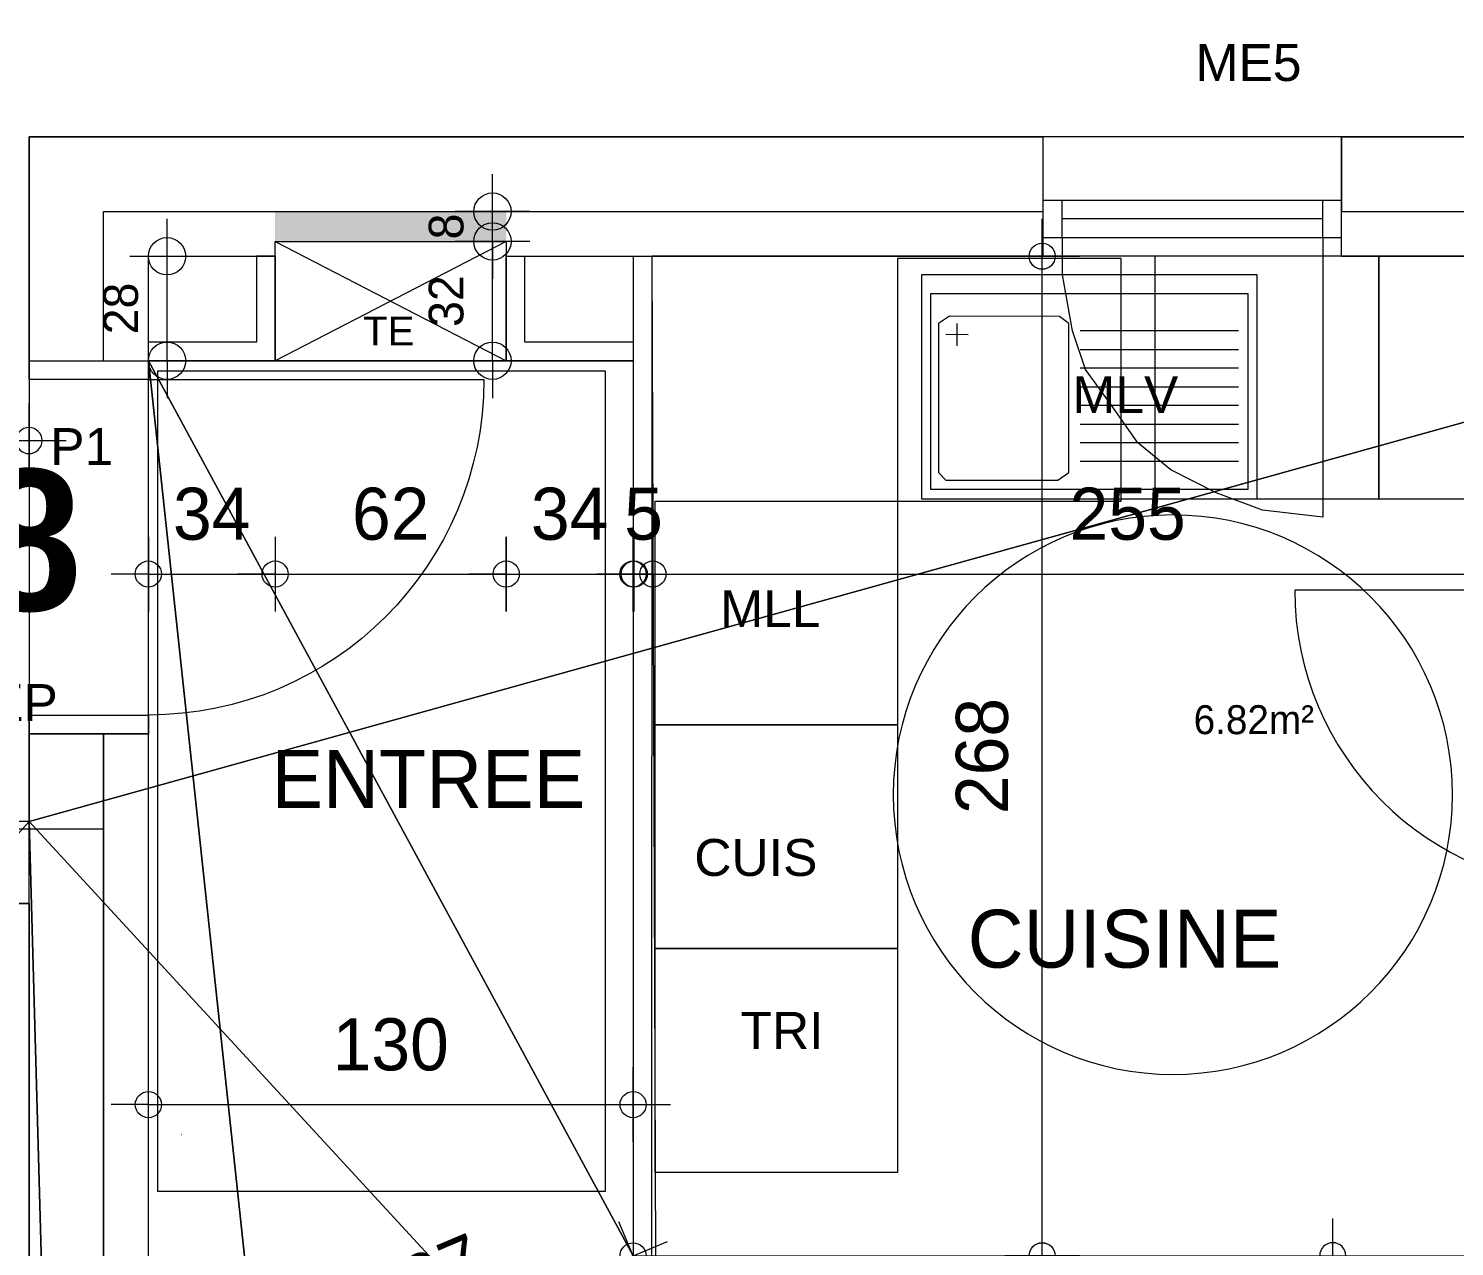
# Model space of a CAD drawing. Header units: metres. Extents: x 1.8 to 61.8, y -53.3 to -11.3.
# Drawn here: x 19.4 to 23.225, y -17.775 to -14.509 of the extents above; entities that cross this region are included whole.
import ezdxf
from ezdxf.enums import TextEntityAlignment as Align
from ezdxf.lldxf.tags import DXFTag

# ---------------------------------------------------------------- set-up
doc = ezdxf.new("R2010")
doc.units = ezdxf.units.M
doc.header["$MEASUREMENT"] = 0
for name, color, linetype in [('Calque commun', 7, 'Continuous'), ('Calque7', 7, 'Continuous'), ('Calque90', 7, 'Continuous'), ('Textes', 7, 'Continuous')]:
    doc.layers.add(name, color=color, linetype=linetype)
doc.styles.add('Arial14', font='arial.ttf', dxfattribs={"height": 0.098961})
doc.styles.add('Arial15', font='arial.ttf', dxfattribs={"height": 0.077313})
doc.styles.add('Century Gothic12', font='GOTHIC.TTF', dxfattribs={"height": 0.077575})
doc.styles.add('Century Gothic18', font='GOTHIC.TTF', dxfattribs={"height": 0.139636})
doc.styles.add('Century Gothic19', font='GOTHICB.TTF', dxfattribs={"height": 0.378481})
doc.styles.add('Century Gothic21', font='GOTHIC.TTF', dxfattribs={"height": 0.155151})
doc.styles.add('Century Gothic23', font='GOTHIC.TTF', dxfattribs={"height": 0.09309})
tags = doc.linetypes.add('DOT2', pattern=[0.125, 0, -0.125]).pattern_tags.tags
tags[6:7] = [DXFTag(74, 4), DXFTag(75, 0), DXFTag(340, '0'), DXFTag(46, 1.0), DXFTag(50, 0.0), DXFTag(44, 0.0), DXFTag(45, 0.0)]
tags[4:5] = [DXFTag(74, 4), DXFTag(75, 0), DXFTag(340, '0'), DXFTag(46, 1.0), DXFTag(50, 0.0), DXFTag(44, 0.0), DXFTag(45, 0.0)]
tags = doc.linetypes.add('HIDDEN', pattern=[0.375, 0.25, -0.125]).pattern_tags.tags
tags[6:7] = [DXFTag(74, 4), DXFTag(75, 0), DXFTag(340, '0'), DXFTag(46, 1.0), DXFTag(50, 0.0), DXFTag(44, 0.0), DXFTag(45, 0.0)]
tags[4:5] = [DXFTag(74, 4), DXFTag(75, 0), DXFTag(340, '0'), DXFTag(46, 1.0), DXFTag(50, 0.0), DXFTag(44, 0.0), DXFTag(45, 0.0)]
tags = doc.linetypes.add('HIDDEN2', pattern=[0.1875, 0.125, -0.0625]).pattern_tags.tags
tags[6:7] = [DXFTag(74, 4), DXFTag(75, 0), DXFTag(340, '0'), DXFTag(46, 1.0), DXFTag(50, 0.0), DXFTag(44, 0.0), DXFTag(45, 0.0)]
tags[4:5] = [DXFTag(74, 4), DXFTag(75, 0), DXFTag(340, '0'), DXFTag(46, 1.0), DXFTag(50, 0.0), DXFTag(44, 0.0), DXFTag(45, 0.0)]

# ---------------------------------------------------------------- blocks, each defined once
blk = doc.blocks.new('Block51922')
at = {"layer": 'Calque commun', "color": 7, "linetype": 'Continuous', "lineweight": 18}
blk.add_line((18.3815, -16.6552), (19.6015, -16.6552), dxfattribs=at)
at = {"layer": 'Calque commun', "color": 7, "linetype": 'Continuous', "lineweight": 9}
blk.add_line((18.3815, -16.8552), (19.4015, -16.8552), dxfattribs=at)
blk = doc.blocks.new('Block51940')
at = {"layer": 'Calque commun', "color": 7, "linetype": 'Continuous', "lineweight": 18}
blk.add_line((19.6015, -16.6552), (19.6015, -25.6552), dxfattribs=at)
at = {"layer": 'Calque commun', "color": 7, "linetype": 'Continuous', "lineweight": 9}
blk.add_line((19.4015, -16.8552), (19.4015, -25.4552), dxfattribs=at)
blk = doc.blocks.new('Block53197')
at = {"layer": 'Calque commun', "color": 7, "linetype": 'Continuous', "lineweight": 18}
for p, q in [((20.6815, -14.7998), (22.1215, -14.7998)), ((22.9215, -14.7998), (24.4815, -14.7998))]:
    blk.add_line(p, q, dxfattribs=at)
at = {"layer": 'Calque commun', "color": 7, "linetype": 'Continuous', "lineweight": 9}
for p, q in [((20.6815, -14.9998), (22.1215, -14.9998)), ((22.9215, -14.9998), (24.4815, -14.9998)), ((20.6815, -15.1198), (22.1215, -15.1198)), ((22.9215, -15.1198), (24.4815, -15.1198))]:
    blk.add_line(p, q, dxfattribs=at)
blk = doc.blocks.new('@PRES_1_$$_1-10')
at = {"layer": 'Calque commun', "color": 5, "linetype": 'Continuous', "lineweight": 9}
for p, q in [((0, 0.32), (0.8, 0.32)), ((0.8, 0.15), (0, 0.15)), ((0.05, 0.05), (0.05, 0.15)), ((0.75, 0.15), (0.75, 0.05)), ((0.05, 0.1), (0.75, 0.1)), ((0.8, 0.05), (0, 0.05)), ((0, 0), (0.8, 0))]:
    blk.add_line(p, q, dxfattribs=at)
blk = doc.blocks.new('@PRES_1_$$_1-11')
at = {"layer": 'Calque commun', "color": 7, "linetype": 'Continuous', "lineweight": 9}
blk.add_line((0, 0), (0, 0.32), dxfattribs=at)
blk = doc.blocks.new('@PRES_1_$$_1-12')
at = {"layer": 'Calque commun', "color": 7, "linetype": 'Continuous', "lineweight": 9}
blk.add_line((0, 0), (0, 0.32), dxfattribs=at)
blk = doc.blocks.new('INTER_2D_COMB4')
at = {"layer": 'Calque commun', "color": 0, "linetype": 'ByBlock', "lineweight": -2}
for name in ['@PRES_1_$$_1-10', '@PRES_1_$$_1-11']:
    blk.add_blockref(name, (0, 0), dxfattribs=at)
at = {"layer": 'Calque commun', "color": 0, "linetype": 'ByBlock', "lineweight": -2, "extrusion": (0, 0, -1), "xscale": -1, "yscale": -1, "zscale": -1, "rotation": -180}
blk.add_blockref('@PRES_1_$$_1-12', (-0.8, 0), dxfattribs=at)
blk = doc.blocks.new('PLACED_COMB4')
at = {"layer": 'Calque commun', "color": 0, "linetype": 'ByBlock', "lineweight": -2}
blk.add_blockref('INTER_2D_COMB4', (0, 0), dxfattribs=at)
blk = doc.blocks.new('new241')
at = {"layer": 'Calque commun', "color": 5, "linetype": 'Continuous', "lineweight": 9}
blk.add_arc((0, 0), 0.5, 0, 359.9994, dxfattribs=at)
blk = doc.blocks.new('new242')
at = {"layer": 'Calque commun', "color": 5, "linetype": 'Continuous', "lineweight": 9}
blk.add_arc((0, 0), 0.5, 0, 359.9994, dxfattribs=at)
blk = doc.blocks.new('DimLine54783')
at = {"layer": 'Calque commun', "color": 5, "linetype": 'Continuous', "lineweight": 9}
for p, q in [((18.3815, -15.7141), (18.3815, -15.5141)), ((19.4015, -15.7141), (19.4015, -15.5141)), ((18.3815, -15.6141), (18.2815, -15.6141)), ((18.3815, -15.6141), (19.4015, -15.6141)), ((19.4015, -15.6141), (19.5015, -15.6141))]:
    blk.add_line(p, q, dxfattribs=at)
at = {"layer": 'Calque commun', "color": 5, "linetype": 'Continuous', "lineweight": 9, "xscale": 0.07000000029802322, "yscale": 0.07000000029802322, "zscale": 0.07000000029802322}
for name, p in [('new241', (18.3815, -15.6141)), ('new242', (19.4015, -15.6141))]:
    blk.add_blockref(name, p, dxfattribs=at)
at = {"layer": 'Calque commun', "color": 5, "linetype": 'Continuous', "lineweight": 9, "style": 'Century Gothic18'}
blk.add_text('102', height=0.13964, dxfattribs=at).set_placement((18.8915, -15.5641), align=Align.BOTTOM_CENTER)
blk = doc.blocks.new('@PRES_1_$$_1-31')
at = {"layer": 'Calque commun', "color": 5, "linetype": 'Continuous', "lineweight": 9}
blk.add_line((0.05, 0.05), (0.05, 0.85), dxfattribs=at)
at = {"layer": 'Calque commun', "color": 5, "linetype": 'Continuous', "lineweight": 9, "extrusion": (0, 0, -1)}
blk.add_arc((-0.05, 0.05), 0.8, 90, 180, dxfattribs=at)
at = {"layer": 'Calque commun', "color": 5, "linetype": 'Continuous', "lineweight": 9}
mesh = blk.add_polyface(dxfattribs=at)
corners = [(0, 0), (0, 0.05), (0.05, 0.05), (0.05, 0)]
mesh.append_faces([[corners[k] for k in face] for face in [(0, 1, 2, 3)]], dxfattribs={"color": 5})
mesh = blk.add_polyface(dxfattribs=at)
corners = [(0.85, 0), (0.85, 0.05), (0.9, 0.05), (0.9, 0)]
mesh.append_faces([[corners[k] for k in face] for face in [(0, 1, 2, 3)]], dxfattribs={"color": 5})
blk = doc.blocks.new('@PRES_1_$$_1-32')
at = {"layer": 'Calque commun', "color": 0, "linetype": 'ByBlock', "lineweight": -2}
blk.add_line((0, 0), (0, 0.05), dxfattribs=at)
blk = doc.blocks.new('@PRES_1_$$_1-33')
at = {"layer": 'Calque commun', "color": 0, "linetype": 'ByBlock', "lineweight": -2}
blk.add_line((0, 0), (0, 0.05), dxfattribs=at)
blk = doc.blocks.new('INTER_2D_COMB11')
at = {"layer": 'Calque commun', "color": 0, "linetype": 'ByBlock', "lineweight": -2}
blk.add_blockref('@PRES_1_$$_1-31', (0, 0), dxfattribs=at)
at = {"layer": 'Calque commun', "color": 15, "linetype": 'Continuous', "lineweight": 18}
blk.add_blockref('@PRES_1_$$_1-32', (0, 0), dxfattribs=at)
at = {"layer": 'Calque commun', "color": 15, "linetype": 'Continuous', "lineweight": 18, "extrusion": (0, 0, -1), "xscale": -1, "yscale": -1, "zscale": -1, "rotation": -180}
blk.add_blockref('@PRES_1_$$_1-33', (-0.9, 0), dxfattribs=at)
blk = doc.blocks.new('PLACED_COMB11')
at = {"layer": 'Calque commun', "color": 0, "linetype": 'ByBlock', "lineweight": -2}
blk.add_blockref('INTER_2D_COMB11', (0, 0), dxfattribs=at)
blk = doc.blocks.new('_15')
at = {"layer": 'Calque90', "color": 6, "linetype": 'ByBlock', "lineweight": 9}
for p, q in [((0.9, 0.6), (0, 0.6)), ((0, 0.6), (0, 0)), ((0.9, 0), (0.9, 0.6)), ((0.025, 0.025), (0.025, 0.55)), ((0.025, 0.55), (0.875, 0.55)), ((0.875, 0.55), (0.875, 0.025)), ((0.075, 0.49), (0.045, 0.47)), ((0.045, 0.47), (0.045, 0.07)), ((0.37, 0.4888), (0.075, 0.49)), ((0.095, 0.4099), (0.095, 0.4699)), ((0.395, 0.47), (0.37, 0.4888)), ((0.395, 0.07), (0.395, 0.47)), ((0.125, 0.4398), (0.065, 0.44)), ((0.85, 0.45), (0.425, 0.45)), ((0.425, 0.4), (0.85, 0.4)), ((0.85, 0.35), (0.425, 0.35)), ((0.425, 0.3), (0.85, 0.3)), ((0.85, 0.25), (0.425, 0.25)), ((0.425, 0.2), (0.85, 0.2)), ((0.85, 0.15), (0.425, 0.15)), ((0.85, 0.1), (0.425, 0.1)), ((0.045, 0.07), (0.065, 0.05)), ((0.045, 0.07), (0.065, 0.05)), ((0.065, 0.05), (0.365, 0.05)), ((0.365, 0.05), (0.395, 0.07)), ((0, 0), (0.9, 0)), ((0.875, 0.025), (0.025, 0.025))]:
    blk.add_line(p, q, dxfattribs=at)
blk = doc.blocks.new('XMODULE1PG21')
at = {"layer": 'Calque commun', "color": 5, "linetype": 'Continuous', "lineweight": 9}
blk.add_arc((0, 0), 0.5, 0, 359.9994, dxfattribs=at)
blk = doc.blocks.new('XMODULE1PG22')
at = {"layer": 'Calque commun', "color": 5, "linetype": 'Continuous', "lineweight": 9}
blk.add_arc((0, 0), 0.5, 0, 359.9994, dxfattribs=at)
blk = doc.blocks.new('DimLine53428')
at = {"layer": 'Calque commun', "color": 5, "linetype": 'Continuous', "lineweight": 9}
for p, q in [((9.3189, -18.6712), (9.3189, -18.5712)), ((9.4189, -18.6712), (9.2189, -18.6712)), ((9.3189, -19.5712), (9.3189, -18.6712)), ((9.4189, -19.5712), (9.2189, -19.5712)), ((9.3189, -19.5712), (9.3189, -19.6712))]:
    blk.add_line(p, q, dxfattribs=at)
at = {"layer": 'Calque commun', "color": 5, "linetype": 'Continuous', "lineweight": 9, "extrusion": (0, 0, -1), "xscale": 0.07000000029802322, "yscale": 0.07000000029802322, "zscale": 0.07000000029802322, "rotation": 90}
for name, p in [('XMODULE1PG22', (-9.3189, -18.6712)), ('XMODULE1PG21', (-9.3189, -19.5712))]:
    blk.add_blockref(name, p, dxfattribs=at)
at = {"layer": 'Calque commun', "color": 5, "linetype": 'Continuous', "lineweight": 9, "style": 'Century Gothic18'}
blk.add_text('90', height=0.13964, rotation=90, dxfattribs=at).set_placement((9.2689, -19.1212), align=Align.BOTTOM_CENTER)
blk = doc.blocks.new('XMODULE1PG23')
at = {"layer": 'Calque commun', "color": 5, "linetype": 'Continuous', "lineweight": 9}
blk.add_arc((0, 0), 0.5, 0, 359.9994, dxfattribs=at)
blk = doc.blocks.new('XMODULE1PG24')
at = {"layer": 'Calque commun', "color": 5, "linetype": 'Continuous', "lineweight": 9}
blk.add_arc((0, 0), 0.5, 0, 359.9994, dxfattribs=at)
blk = doc.blocks.new('DimLine53444')
at = {"layer": 'Calque commun', "color": 5, "linetype": 'Continuous', "lineweight": 9}
for p, q in [((9.3189, -15.9912), (9.3189, -15.8912)), ((9.2189, -15.9912), (9.4189, -15.9912)), ((9.3189, -18.6713), (9.3189, -15.9912)), ((9.4189, -18.6713), (9.2189, -18.6713)), ((9.3189, -18.6713), (9.3189, -18.7713))]:
    blk.add_line(p, q, dxfattribs=at)
at = {"layer": 'Calque commun', "color": 5, "linetype": 'Continuous', "lineweight": 9, "extrusion": (0, 0, -1), "xscale": 0.07000000029802322, "yscale": 0.07000000029802322, "zscale": 0.07000000029802322, "rotation": 90}
for name, p in [('XMODULE1PG24', (-9.3189, -15.9912)), ('XMODULE1PG23', (-9.3189, -18.6713))]:
    blk.add_blockref(name, p, dxfattribs=at)
at = {"layer": 'Calque commun', "color": 5, "linetype": 'Continuous', "lineweight": 9, "style": 'Century Gothic18'}
blk.add_text('268', height=0.13964, rotation=90, dxfattribs=at).set_placement((9.2689, -17.3312), align=Align.BOTTOM_CENTER)
blk = doc.blocks.new('XMODULE1PG29')
at = {"layer": 'Calque commun', "color": 5, "linetype": 'Continuous', "lineweight": 9}
blk.add_arc((0, 0), 0.5, 0, 359.9994, dxfattribs=at)
blk = doc.blocks.new('XMODULE1PG30')
at = {"layer": 'Calque commun', "color": 5, "linetype": 'Continuous', "lineweight": 9}
blk.add_arc((0, 0), 0.5, 0, 359.9994, dxfattribs=at)
blk = doc.blocks.new('DimLine53468')
at = {"layer": 'Calque commun', "color": 5, "linetype": 'Continuous', "lineweight": 9}
for p, q in [((8.2748, -16.9433), (8.2748, -16.7433)), ((10.8215, -16.9433), (10.8215, -16.7433)), ((8.2748, -16.8433), (8.1748, -16.8433)), ((8.2748, -16.8433), (10.8215, -16.8433)), ((10.8215, -16.8433), (10.9215, -16.8433))]:
    blk.add_line(p, q, dxfattribs=at)
at = {"layer": 'Calque commun', "color": 5, "linetype": 'Continuous', "lineweight": 9, "extrusion": (0, 0, -1), "xscale": 0.07000000029802322, "yscale": 0.07000000029802322, "zscale": 0.07000000029802322}
for name, p in [('XMODULE1PG29', (-8.2748, -16.8433)), ('XMODULE1PG30', (-10.8215, -16.8433))]:
    blk.add_blockref(name, p, dxfattribs=at)
at = {"layer": 'Calque commun', "color": 5, "linetype": 'Continuous', "lineweight": 9, "style": 'Century Gothic18'}
blk.add_text('255', height=0.13964, dxfattribs=at).set_placement((9.5482, -16.7933), align=Align.BOTTOM_CENTER)
blk = doc.blocks.new('XMODULE1PG31')
at = {"layer": 'Calque commun', "color": 5, "linetype": 'Continuous', "lineweight": 9}
blk.add_arc((0, 0), 0.5, 0, 359.9994, dxfattribs=at)
blk = doc.blocks.new('XMODULE1PG32')
at = {"layer": 'Calque commun', "color": 5, "linetype": 'Continuous', "lineweight": 9}
blk.add_arc((0, 0), 0.5, 0, 359.9994, dxfattribs=at)
blk = doc.blocks.new('DimLine53476')
at = {"layer": 'Calque commun', "color": 5, "linetype": 'Continuous', "lineweight": 9}
for p, q in [((8.2248, -16.9433), (8.2248, -16.7433)), ((8.2748, -16.9433), (8.2748, -16.7433)), ((8.2248, -16.8433), (8.1248, -16.8433)), ((8.2248, -16.8433), (8.2748, -16.8433)), ((8.2748, -16.8433), (8.3748, -16.8433))]:
    blk.add_line(p, q, dxfattribs=at)
at = {"layer": 'Calque commun', "color": 5, "linetype": 'Continuous', "lineweight": 9, "extrusion": (0, 0, -1), "xscale": 0.07000000029802322, "yscale": 0.07000000029802322, "zscale": 0.07000000029802322}
for name, p in [('XMODULE1PG31', (-8.2248, -16.8433)), ('XMODULE1PG32', (-8.2748, -16.8433))]:
    blk.add_blockref(name, p, dxfattribs=at)
at = {"layer": 'Calque commun', "color": 5, "linetype": 'Continuous', "lineweight": 9, "style": 'Century Gothic18'}
blk.add_text('5', height=0.1396, dxfattribs=at).set_placement((8.2498, -16.7933), align=Align.BOTTOM_CENTER)
blk = doc.blocks.new('XMODULE1PG39')
at = {"layer": 'Calque commun', "color": 5, "linetype": 'Continuous', "lineweight": 9}
blk.add_arc((0, 0), 0.5, 0, 359.9994, dxfattribs=at)
blk = doc.blocks.new('XMODULE1PG40')
at = {"layer": 'Calque commun', "color": 5, "linetype": 'Continuous', "lineweight": 9}
blk.add_arc((0, 0), 0.5, 0, 359.9994, dxfattribs=at)
blk = doc.blocks.new('DimLine53508')
at = {"layer": 'Calque commun', "color": 5, "linetype": 'Continuous', "lineweight": 9}
for p, q in [((6.9216, -18.3659), (6.9216, -18.1659)), ((8.2216, -18.3659), (8.2216, -18.1659)), ((6.9216, -18.2659), (6.8216, -18.2659)), ((6.9216, -18.2659), (8.2216, -18.2659)), ((8.2216, -18.2659), (8.3216, -18.2659))]:
    blk.add_line(p, q, dxfattribs=at)
at = {"layer": 'Calque commun', "color": 5, "linetype": 'Continuous', "lineweight": 9, "extrusion": (0, 0, -1), "xscale": 0.07000000029802322, "yscale": 0.07000000029802322, "zscale": 0.07000000029802322}
for name, p in [('XMODULE1PG39', (-6.9216, -18.2659)), ('XMODULE1PG40', (-8.2216, -18.2659))]:
    blk.add_blockref(name, p, dxfattribs=at)
at = {"layer": 'Calque commun', "color": 5, "linetype": 'Continuous', "lineweight": 9, "style": 'Century Gothic18'}
blk.add_text('130', height=0.13964, dxfattribs=at).set_placement((7.5716, -18.2159), align=Align.BOTTOM_CENTER)
blk = doc.blocks.new('XMODULE1PG43')
at = {"layer": 'Calque commun', "color": 5, "linetype": 'Continuous', "lineweight": 9}
blk.add_arc((0, 0), 0.5, 0, 359.9994, dxfattribs=at)
blk = doc.blocks.new('XMODULE1PG44')
at = {"layer": 'Calque commun', "color": 5, "linetype": 'Continuous', "lineweight": 9}
blk.add_arc((0, 0), 0.5, 0, 359.9994, dxfattribs=at)
blk = doc.blocks.new('DimLine55624')
at = {"layer": 'Calque commun', "color": 5, "linetype": 'Continuous', "lineweight": 9}
for p, q in [((8.1826, -18.5794), (8.2605, -18.7635)), ((8.2216, -18.6714), (8.3136, -18.6325)), ((7.2334, -19.0898), (8.2216, -18.6714)), ((7.1944, -18.9977), (7.2724, -19.1819)), ((7.2334, -19.0898), (7.1413, -19.1288))]:
    blk.add_line(p, q, dxfattribs=at)
at = {"layer": 'Calque commun', "color": 5, "linetype": 'Continuous', "lineweight": 9, "extrusion": (0, 0, -1), "xscale": 0.06999999668182097, "yscale": 0.06999999668182097, "zscale": 0.07000000029802322, "rotation": -22.9480568787879}
for name, p in [('XMODULE1PG44', (-8.2216, -18.6714)), ('XMODULE1PG43', (-7.2334, -19.0898))]:
    blk.add_blockref(name, p, dxfattribs=at)
at = {"layer": 'Calque commun', "color": 5, "linetype": 'Continuous', "lineweight": 9, "style": 'Century Gothic18'}
blk.add_text('107', height=0.13964, rotation=22.948, dxfattribs=at).set_placement((7.708, -18.8346), align=Align.BOTTOM_CENTER)
blk = doc.blocks.new('XMODULE1PG59')
at = {"layer": 'Calque commun', "color": 5, "linetype": 'Continuous', "lineweight": 9}
blk.add_arc((0, 0), 0.5, 0, 359.9994, dxfattribs=at)
blk = doc.blocks.new('XMODULE1PG60')
at = {"layer": 'Calque commun', "color": 5, "linetype": 'Continuous', "lineweight": 9}
blk.add_arc((0, 0), 0.5, 0, 359.9994, dxfattribs=at)
blk = doc.blocks.new('DimLine60835')
at = {"layer": 'Calque commun', "color": 5, "linetype": 'Continuous', "lineweight": 9}
for p, q in [((10.0984, -18.6712), (10.0984, -18.5712)), ((9.9984, -18.6712), (10.1984, -18.6712)), ((10.0984, -20.5513), (10.0984, -18.6712)), ((9.9984, -20.5513), (10.1984, -20.5513)), ((10.0984, -20.5513), (10.0984, -20.6513))]:
    blk.add_line(p, q, dxfattribs=at)
at = {"layer": 'Calque commun', "color": 5, "linetype": 'Continuous', "lineweight": 9, "xscale": 0.07000000029802322, "yscale": 0.07000000029802322, "zscale": 0.07000000029802322, "rotation": 90}
for name, p in [('XMODULE1PG60', (10.0984, -18.6712)), ('XMODULE1PG59', (10.0984, -20.5513))]:
    blk.add_blockref(name, p, dxfattribs=at)
at = {"layer": 'Calque commun', "color": 5, "linetype": 'Continuous', "lineweight": 9, "style": 'Century Gothic18'}
blk.add_text('188', height=0.13964, rotation=90, dxfattribs=at).set_placement((10.0484, -19.6113), align=Align.BOTTOM_CENTER)
blk = doc.blocks.new('60x65')
at = {"layer": 'Calque commun', "color": 7, "linetype": 'HIDDEN', "lineweight": 9}
mesh = blk.add_polyface(dxfattribs=at)
corners = [(0, 0.6), (0.65, 0.6), (0.65, 0), (0, 0)]
mesh.append_faces([[corners[k] for k in face] for face in [(0, 1, 2, 3)]], dxfattribs={"color": 7})
blk = doc.blocks.new('XMODULE1PG61')
at = {"layer": 'Calque commun', "color": 5, "linetype": 'Continuous', "lineweight": 9}
blk.add_arc((0, 0), 0.5, 0, 359.9994, dxfattribs=at)
blk = doc.blocks.new('XMODULE1PG62')
at = {"layer": 'Calque commun', "color": 5, "linetype": 'Continuous', "lineweight": 9}
blk.add_arc((0, 0), 0.5, 0, 359.9994, dxfattribs=at)
blk = doc.blocks.new('DimLine60995')
at = {"layer": 'Calque commun', "color": 5, "linetype": 'Continuous', "lineweight": 9}
for p, q in [((6.9717, -15.9912), (6.9717, -15.8912)), ((6.8717, -15.9912), (7.0717, -15.9912)), ((6.9717, -16.2714), (6.9717, -15.9912)), ((6.8717, -16.2714), (7.0717, -16.2714)), ((6.9717, -16.2714), (6.9717, -16.3714))]:
    blk.add_line(p, q, dxfattribs=at)
at = {"layer": 'Calque commun', "color": 5, "linetype": 'Continuous', "lineweight": 9, "extrusion": (0, 0, -1), "xscale": -0.1000000014901161, "yscale": -0.1000000014901161, "zscale": -0.1000000014901161, "rotation": -90.00000000000001}
for name, p in [('XMODULE1PG62', (-6.9717, -15.9912)), ('XMODULE1PG61', (-6.9717, -16.2714))]:
    blk.add_blockref(name, p, dxfattribs=at)
at = {"layer": 'Calque commun', "color": 5, "linetype": 'Continuous', "lineweight": 9, "style": 'Century Gothic23'}
blk.add_text('28', height=0.09309, rotation=90, dxfattribs=at).set_placement((6.9217, -16.1313), align=Align.BOTTOM_CENTER)
blk = doc.blocks.new('XMODULE1PG63')
at = {"layer": 'Calque commun', "color": 5, "linetype": 'Continuous', "lineweight": 9}
blk.add_arc((0, 0), 0.5, 0, 359.9994, dxfattribs=at)
blk = doc.blocks.new('XMODULE1PG64')
at = {"layer": 'Calque commun', "color": 5, "linetype": 'Continuous', "lineweight": 9}
blk.add_arc((0, 0), 0.5, 0, 359.9994, dxfattribs=at)
blk = doc.blocks.new('DimLine61001')
at = {"layer": 'Calque commun', "color": 5, "linetype": 'Continuous', "lineweight": 9}
for p, q in [((7.8815, -16.7433), (7.8815, -16.9433)), ((8.2215, -16.9433), (8.2215, -16.7433)), ((7.8815, -16.8433), (7.7815, -16.8433)), ((7.8815, -16.8433), (8.2215, -16.8433)), ((8.2215, -16.8433), (8.3215, -16.8433))]:
    blk.add_line(p, q, dxfattribs=at)
at = {"layer": 'Calque commun', "color": 5, "linetype": 'Continuous', "lineweight": 9, "extrusion": (0, 0, -1), "xscale": -0.07000000029802322, "yscale": -0.07000000029802322, "zscale": -0.07000000029802322, "rotation": -180}
for name, p in [('XMODULE1PG63', (-7.8815, -16.8433)), ('XMODULE1PG64', (-8.2215, -16.8433))]:
    blk.add_blockref(name, p, dxfattribs=at)
at = {"layer": 'Calque commun', "color": 5, "linetype": 'Continuous', "lineweight": 9, "style": 'Century Gothic18'}
blk.add_text('34', height=0.13964, dxfattribs=at).set_placement((8.0515, -16.7933), align=Align.BOTTOM_CENTER)
blk = doc.blocks.new('XMODULE1PG65')
at = {"layer": 'Calque commun', "color": 5, "linetype": 'Continuous', "lineweight": 9}
blk.add_arc((0, 0), 0.5, 0, 359.9994, dxfattribs=at)
blk = doc.blocks.new('XMODULE1PG66')
at = {"layer": 'Calque commun', "color": 5, "linetype": 'Continuous', "lineweight": 9}
blk.add_arc((0, 0), 0.5, 0, 359.9994, dxfattribs=at)
blk = doc.blocks.new('DimLine61013')
at = {"layer": 'Calque commun', "color": 5, "linetype": 'Continuous', "lineweight": 9}
for p, q in [((7.2615, -16.7433), (7.2615, -16.9433)), ((7.8815, -16.9433), (7.8815, -16.7433)), ((7.2615, -16.8433), (7.1615, -16.8433)), ((7.2615, -16.8433), (7.8815, -16.8433)), ((7.8815, -16.8433), (7.9815, -16.8433))]:
    blk.add_line(p, q, dxfattribs=at)
at = {"layer": 'Calque commun', "color": 5, "linetype": 'Continuous', "lineweight": 9, "extrusion": (0, 0, -1), "xscale": -0.07000000029802322, "yscale": -0.07000000029802322, "zscale": -0.07000000029802322, "rotation": -180}
for name, p in [('XMODULE1PG65', (-7.2615, -16.8433)), ('XMODULE1PG66', (-7.8815, -16.8433))]:
    blk.add_blockref(name, p, dxfattribs=at)
at = {"layer": 'Calque commun', "color": 5, "linetype": 'Continuous', "lineweight": 9, "style": 'Century Gothic18'}
blk.add_text('62', height=0.13964, dxfattribs=at).set_placement((7.5715, -16.7933), align=Align.BOTTOM_CENTER)
blk = doc.blocks.new('XMODULE1PG67')
at = {"layer": 'Calque commun', "color": 5, "linetype": 'Continuous', "lineweight": 9}
blk.add_arc((0, 0), 0.5, 0, 359.9994, dxfattribs=at)
blk = doc.blocks.new('XMODULE1PG68')
at = {"layer": 'Calque commun', "color": 5, "linetype": 'Continuous', "lineweight": 9}
blk.add_arc((0, 0), 0.5, 0, 359.9994, dxfattribs=at)
blk = doc.blocks.new('DimLine61019')
at = {"layer": 'Calque commun', "color": 5, "linetype": 'Continuous', "lineweight": 9}
for p, q in [((6.9215, -16.7433), (6.9215, -16.9433)), ((7.2615, -16.7433), (7.2615, -16.9433)), ((6.9215, -16.8433), (6.8215, -16.8433)), ((6.9215, -16.8433), (7.2615, -16.8433)), ((7.2615, -16.8433), (7.3615, -16.8433))]:
    blk.add_line(p, q, dxfattribs=at)
at = {"layer": 'Calque commun', "color": 5, "linetype": 'Continuous', "lineweight": 9, "extrusion": (0, 0, -1), "xscale": -0.07000000029802322, "yscale": -0.07000000029802322, "zscale": -0.07000000029802322, "rotation": -180}
for name, p in [('XMODULE1PG67', (-6.9215, -16.8433)), ('XMODULE1PG68', (-7.2615, -16.8433))]:
    blk.add_blockref(name, p, dxfattribs=at)
at = {"layer": 'Calque commun', "color": 5, "linetype": 'Continuous', "lineweight": 9, "style": 'Century Gothic18'}
blk.add_text('34', height=0.13964, dxfattribs=at).set_placement((7.0915, -16.7933), align=Align.BOTTOM_CENTER)
blk = doc.blocks.new('XMODULE1PG69')
at = {"layer": 'Calque commun', "color": 5, "linetype": 'Continuous', "lineweight": 9}
blk.add_arc((0, 0), 0.5, 0, 359.9994, dxfattribs=at)
blk = doc.blocks.new('XMODULE1PG70')
at = {"layer": 'Calque commun', "color": 5, "linetype": 'Continuous', "lineweight": 9}
blk.add_arc((0, 0), 0.5, 0, 359.9994, dxfattribs=at)
blk = doc.blocks.new('DimLine61036')
at = {"layer": 'Calque commun', "color": 5, "linetype": 'Continuous', "lineweight": 9}
for p, q in [((7.8445, -15.9514), (7.8445, -15.8514)), ((7.9445, -15.9514), (7.7445, -15.9514)), ((7.8445, -16.2714), (7.8445, -15.9514)), ((7.9445, -16.2714), (7.7445, -16.2714)), ((7.8445, -16.2714), (7.8445, -16.3714))]:
    blk.add_line(p, q, dxfattribs=at)
at = {"layer": 'Calque commun', "color": 5, "linetype": 'Continuous', "lineweight": 9, "extrusion": (0, 0, -1), "xscale": -0.1000000014901161, "yscale": -0.1000000014901161, "zscale": -0.1000000014901161, "rotation": -90.00000000000001}
for name, p in [('XMODULE1PG70', (-7.8445, -15.9514)), ('XMODULE1PG69', (-7.8445, -16.2714))]:
    blk.add_blockref(name, p, dxfattribs=at)
at = {"layer": 'Calque commun', "color": 5, "linetype": 'Continuous', "lineweight": 9, "style": 'Century Gothic23'}
blk.add_text('32', height=0.09309, rotation=90, dxfattribs=at).set_placement((7.7945, -16.1114), align=Align.BOTTOM_CENTER)
blk = doc.blocks.new('XMODULE1PG71')
at = {"layer": 'Calque commun', "color": 5, "linetype": 'Continuous', "lineweight": 9}
blk.add_arc((0, 0), 0.5, 0, 359.9994, dxfattribs=at)
blk = doc.blocks.new('XMODULE1PG72')
at = {"layer": 'Calque commun', "color": 5, "linetype": 'Continuous', "lineweight": 9}
blk.add_arc((0, 0), 0.5, 0, 359.9994, dxfattribs=at)
blk = doc.blocks.new('DimLine61042')
at = {"layer": 'Calque commun', "color": 5, "linetype": 'Continuous', "lineweight": 9}
for p, q in [((7.8445, -15.8714), (7.8445, -15.7714)), ((7.9445, -15.8714), (7.7445, -15.8714)), ((7.8445, -15.9514), (7.8445, -15.8714)), ((7.9445, -15.9514), (7.7445, -15.9514)), ((7.8445, -15.9514), (7.8445, -16.0514))]:
    blk.add_line(p, q, dxfattribs=at)
at = {"layer": 'Calque commun', "color": 5, "linetype": 'Continuous', "lineweight": 9, "extrusion": (0, 0, -1), "xscale": -0.1000000014901161, "yscale": -0.1000000014901161, "zscale": -0.1000000014901161, "rotation": -90.00000000000001}
for name, p in [('XMODULE1PG72', (-7.8445, -15.8714)), ('XMODULE1PG71', (-7.8445, -15.9514))]:
    blk.add_blockref(name, p, dxfattribs=at)
at = {"layer": 'Calque commun', "color": 5, "linetype": 'Continuous', "lineweight": 9, "style": 'Century Gothic23'}
blk.add_text('8', height=0.0931, rotation=90, dxfattribs=at).set_placement((7.7945, -15.9114), align=Align.BOTTOM_CENTER)
blk = doc.blocks.new('120x220')
at = {"layer": 'Calque commun', "color": 7, "linetype": 'HIDDEN', "lineweight": 9}
mesh = blk.add_polyface(dxfattribs=at)
corners = [(0, 2.2), (0, 0), (1.2, 0), (1.2, 2.2)]
mesh.append_faces([[corners[k] for k in face] for face in [(0, 1, 2, 3)]], dxfattribs={"color": 7})
blk = doc.blocks.new('te 62x32')
at = {"layer": 'Calque commun', "color": 1, "linetype": 'Continuous', "lineweight": 18}
for p, q in [((0, 0.32), (0.62, 0)), ((0.62, 0.32), (0, 0))]:
    blk.add_line(p, q, dxfattribs=at)
at = {"layer": 'Textes', "color": 5, "linetype": 'ByBlock', "lineweight": -2, "style": 'Arial15'}
blk.add_text('TE', height=0.07731, dxfattribs=at).set_placement((0.2358, 0.0178), align=Align.BOTTOM_LEFT)
at = {"layer": 'Calque commun', "color": 1, "linetype": 'Continuous', "lineweight": 18}
mesh = blk.add_polyface(dxfattribs=at)
corners = [(0, 0.32), (0.62, 0.32), (0.62, 0), (0, 0)]
mesh.append_faces([[corners[k] for k in face] for face in [(0, 1, 2, 3)]], dxfattribs={"color": 1})
blk = doc.blocks.new('XMODULE1PG73')
at = {"layer": 'Calque commun', "color": 15, "linetype": 'Continuous', "lineweight": 18}
for p, q in [((7.2115, -15.9912), (7.2115, -16.2214)), ((7.2615, -15.9912), (7.2115, -15.9912)), ((7.2615, -15.9912), (7.2615, -16.2714)), ((7.8815, -16.2714), (7.8815, -15.9914)), ((7.8815, -15.9914), (7.9315, -15.9914)), ((7.9315, -16.2214), (7.9315, -15.9914)), ((8.2216, -15.9914), (8.2215, -18.6712)), ((8.2216, -15.9914), (8.2716, -15.9914)), ((8.2716, -15.9914), (8.2715, -18.6712)), ((7.2115, -16.2214), (6.9215, -16.2214)), ((6.9215, -16.2714), (6.9215, -16.2214)), ((8.2215, -16.2214), (7.9315, -16.2214)), ((7.2615, -16.2714), (6.9215, -16.2714)), ((8.2215, -16.2714), (7.8815, -16.2714))]:
    blk.add_line(p, q, dxfattribs=at)
at = {"layer": 'Calque commun', "color": 7, "linetype": 'HIDDEN', "lineweight": 9}
blk.add_arc((9.6696, -17.4349), 0.75, 270, 269.9994, dxfattribs=at)
at = {"layer": 'Calque commun', "color": 91, "linetype": 'Continuous', "lineweight": 9}
blk.add_trace([(7.8815, -15.9514), (7.8815, -15.8714), (7.2616, -15.9514), (7.2616, -15.8714)], dxfattribs=at)
at = {"layer": 'Calque commun', "color": 5, "linetype": 'Continuous', "lineweight": 9}
for name in ['DimLine61042', 'DimLine61036', 'DimLine60995', 'DimLine53444', 'DimLine61019', 'DimLine61013', 'DimLine61001', 'DimLine53476', 'DimLine53468', 'DimLine53508', 'DimLine55624', 'DimLine53428', 'DimLine60835']:
    blk.add_blockref(name, (0, 0), dxfattribs=at)
at = {"layer": 'Calque commun', "color": 0, "linetype": 'ByBlock', "lineweight": -2}
for name, p in [('te 62x32', (7.2616, -16.2714)), ('60x65', (8.2807, -17.2475)), ('60x65', (8.2807, -17.8475)), ('60x65', (8.2807, -18.4475))]:
    blk.add_blockref(name, p, dxfattribs=at)
at = {"layer": 'Calque commun', "color": 0, "linetype": 'ByBlock', "lineweight": -2, "extrusion": (0, 0, -1), "xscale": -1, "yscale": -1, "zscale": -1}
for name, p, rotation in [('60x65', (-8.9307, -16.6475), -90), ('60x65', (-9.6215, -16.6412), -90), ('60x65', (-10.2215, -16.6412), -90), ('120x220', (-8.1469, -18.4985), -180), ('PLACED_COMB11', (-10.8465, -16.8365), 90.00000000000001)]:
    blk.add_blockref(name, p, dxfattribs=dict(at, rotation=rotation))
at = {"layer": 'Calque commun', "color": 0, "linetype": 'DOT2', "lineweight": -2, "xscale": -1, "yscale": -1, "zscale": -1, "rotation": -180}
blk.add_blockref('_15', (8.9957, -16.6414), dxfattribs=at)
at = {"layer": 'Calque commun', "color": 9, "linetype": 'ByBlock', "lineweight": -2, "style": 'Century Gothic12'}
blk.add_text('6.82m²', height=0.07758, dxfattribs=at).set_placement((9.7252, -17.195), align=Align.TOP_LEFT)
at = {"layer": 'Textes', "color": 5, "linetype": 'ByBlock', "lineweight": -2, "style": 'Arial14'}
for s, p in [('MLV', (9.6842, -16.4414)), ('MLL', (8.7243, -17.0153)), ('CUIS', (8.7161, -17.6824)), ('TRI', (8.7324, -18.1461))]:
    blk.add_text(s, height=0.09896, dxfattribs=at).set_placement(p, align=Align.BOTTOM_RIGHT)
at = {"layer": 'Textes', "color": 5, "linetype": 'ByBlock', "lineweight": -2, "style": 'Century Gothic21'}
for s, p in [('ENTREE', (7.2519, -17.315)), ('CUISINE', (9.1192, -17.7435))]:
    blk.add_text(s, height=0.15515, dxfattribs=at).set_placement(p, align=Align.TOP_LEFT)
at = {"layer": 'Calque commun', "color": 9, "linetype": 'Continuous', "lineweight": 9}
mesh = blk.add_polyface(dxfattribs=at)
corners = [(10.8215, -18.6712), (10.8215, -15.9912), (8.2716, -15.9912), (8.2816, -18.6712)]
mesh.append_faces([[corners[k] for k in face] for face in [(0, 1, 2, 3)]], dxfattribs={"color": 9})
mesh = blk.add_polyface(dxfattribs=at)
corners = [(7.2216, -19.6158), (7.2216, -19.0635), (8.2215, -18.6712), (10.5815, -20.5513), (10.8615, -20.6013), (12.8815, -24.3512), (11.7015, -18.6712), (10.8615, -19.5712), (10.5815, -19.6512), (6.8815, -24.3512), (6.9215, -16.2714), (10.8615, -20.5513), (6.8815, -19.6158), (10.8615, -19.6512), (11.7015, -19.5712), (12.8815, -20.6013), (8.2215, -16.2714), (6.9215, -19.0635)]
mesh.append_faces([[corners[k] for k in face] for face in [(0, 9, 12), (8, 7, 13), (2, 10, 16)]], dxfattribs={"vtx0": -1, "color": 9})
mesh.append_faces([[corners[k] for k in face] for face in [(3, 4, 5), (6, 7, 8), (2, 1, 10), (0, 2, 3), (0, 3, 9)]], dxfattribs={"vtx0": -1, "vtx1": -1, "vtx2": -1, "color": 9})
mesh.append_faces([[corners[k] for k in face] for face in [(3, 5, 9)]], dxfattribs={"vtx0": -1, "vtx2": -1, "color": 9})
mesh.append_faces([[corners[k] for k in face] for face in [(0, 1, 2), (8, 3, 2), (2, 6, 8)]], dxfattribs={"vtx1": -1, "vtx2": -1, "color": 9})
mesh.append_faces([[corners[k] for k in face] for face in [(3, 11, 4), (6, 14, 7), (4, 15, 5), (1, 17, 10)]], dxfattribs={"vtx2": -1, "color": 9})
blk = doc.blocks.new('Block57752')
at = {"layer": 'Calque commun', "color": 7, "linetype": 'Continuous', "lineweight": 18}
blk.add_line((19.4015, -14.7998), (20.0615, -14.7998), dxfattribs=at)
at = {"layer": 'Calque commun', "color": 7, "linetype": 'Continuous', "lineweight": 9}
for p, q in [((19.6015, -14.9998), (20.0615, -14.9998)), ((19.7215, -15.1198), (20.0615, -15.1198))]:
    blk.add_line(p, q, dxfattribs=at)
blk = doc.blocks.new('Block57903')
at = {"layer": 'Calque commun', "color": 7, "linetype": 'Continuous', "lineweight": 18}
for p, q in [((19.4015, -15.4), (19.4015, -14.7998)), ((19.4015, -18.6944), (19.4015, -16.4))]:
    blk.add_line(p, q, dxfattribs=at)
at = {"layer": 'Calque commun', "color": 7, "linetype": 'Continuous', "lineweight": 9}
for p, q in [((19.6015, -15.4), (19.6015, -14.9998)), ((19.7215, -15.4), (19.7215, -15.1198)), ((19.6015, -18.6944), (19.6015, -16.4)), ((19.7215, -18.6944), (19.7215, -16.4))]:
    blk.add_line(p, q, dxfattribs=at)
blk = doc.blocks.new('@PRES_1_$$_1-28')
at = {"layer": 'Calque commun', "color": 5, "linetype": 'Continuous', "lineweight": 9}
blk.add_line((0.05, 0.32), (0.05, 1.22), dxfattribs=at)
at = {"layer": 'Calque commun', "color": 5, "linetype": 'Continuous', "lineweight": 9, "extrusion": (0, 0, -1)}
blk.add_arc((-0.05, 0.32), 0.9, 90, 180, dxfattribs=at)
at = {"layer": 'Calque commun', "color": 5, "linetype": 'Continuous', "lineweight": 9}
mesh = blk.add_polyface(dxfattribs=at)
corners = [(0, 0), (0, 0.32), (0.05, 0.32), (0.05, 0)]
mesh.append_faces([[corners[k] for k in face] for face in [(0, 1, 2, 3)]], dxfattribs={"color": 5})
mesh = blk.add_polyface(dxfattribs=at)
corners = [(0.95, 0), (0.95, 0.32), (1, 0.32), (1, 0)]
mesh.append_faces([[corners[k] for k in face] for face in [(0, 1, 2, 3)]], dxfattribs={"color": 5})
blk = doc.blocks.new('@PRES_1_$$_1-29')
at = {"layer": 'Calque commun', "color": 0, "linetype": 'ByBlock', "lineweight": -2}
blk.add_line((0, 0), (0, 0.32), dxfattribs=at)
blk = doc.blocks.new('@PRES_1_$$_1-30')
at = {"layer": 'Calque commun', "color": 0, "linetype": 'ByBlock', "lineweight": -2}
blk.add_line((0, 0), (0, 0.32), dxfattribs=at)
blk = doc.blocks.new('INTER_2D_COMB10')
at = {"layer": 'Calque7', "color": 0, "linetype": 'ByBlock', "lineweight": -2}
blk.add_blockref('@PRES_1_$$_1-28', (0, 0), dxfattribs=at)
at = {"layer": 'Calque7', "color": 7, "linetype": 'Continuous', "lineweight": 9}
blk.add_blockref('@PRES_1_$$_1-29', (0, 0), dxfattribs=at)
at = {"layer": 'Calque7', "color": 7, "linetype": 'Continuous', "lineweight": 9, "extrusion": (0, 0, -1), "xscale": -1, "yscale": -1, "zscale": -1, "rotation": -180}
blk.add_blockref('@PRES_1_$$_1-30', (-1, 0), dxfattribs=at)
blk = doc.blocks.new('PLACED_COMB10')
at = {"layer": 'Calque7', "color": 0, "linetype": 'ByBlock', "lineweight": -2}
blk.add_blockref('INTER_2D_COMB10', (0, 0), dxfattribs=at)

msp = doc.modelspace()

# ---------------------------------------------------------------- linework, layer by layer
at = {"layer": 'Calque commun', "color": 7, "linetype": 'Continuous', "lineweight": 18}
msp.add_line((20.0615, -14.7998), (20.6815, -14.7998), dxfattribs=at)
at = {"layer": 'Calque commun', "color": 12, "linetype": 'Continuous', "lineweight": 18}
for p, q in [((22.1215, -14.9998), (22.1215, -14.7998)), ((22.9215, -14.7998), (22.9215, -14.9998)), ((19.6015, -15.0001), (22.1215, -14.9998)), ((22.9215, -14.9998), (24.4815, -15.0001)), ((19.4015, -15.4), (19.6015, -15.4)), ((19.4015, -16.4), (19.5615, -16.4)), ((19.5615, -16.4), (19.6215, -16.4)), ((19.6215, -16.4), (19.5615, -16.4)), ((19.5615, -16.4), (19.6015, -16.4)), ((19.6015, -16.4), (19.6015, -17.6904)), ((19.6015, -16.4), (19.6015, -23.7998)), ((19.811, -17.4759), (19.8104, -17.4759))]:
    msp.add_line(p, q, dxfattribs=at)
at = {"layer": 'Calque commun', "color": 7, "linetype": 'HIDDEN2', "lineweight": 9, "flags": 128}
msp.add_lwpolyline([(22.8715, -15.0698), (22.8715, -15.8198), (22.71, -15.8002), (22.5855, -15.7544), (22.4643, -15.6921), (22.3758, -15.62), (22.3037, -15.5185), (22.2349, -15.4235), (22.2007, -15.3198), (22.1733, -15.1698), (22.1733, -15.0698)], dxfattribs=at)
at = {"layer": 'Calque commun', "color": 12, "linetype": 'Continuous', "lineweight": 18}
msp.add_polyline3d([(17.8015, -25.6552, 0), (17.8015, -25.4552, 0), (19.4015, -25.4552, 0), (19.4015, -16.8552, 0), (18.3815, -16.8552, 0), (18.3815, -16.6552, 0)], dxfattribs=at)

# ---------------------------------------------------------------- block references
at = {"layer": 'Calque commun', "color": 0, "linetype": 'ByBlock', "lineweight": -2}
for name, p in [('Block57752', (0, 0)), ('Block57903', (0, 0)), ('Block53197', (0, 0)), ('XMODULE1PG73', (12.8, 0.8714)), ('Block51922', (0, 0)), ('Block51940', (0, 0))]:
    msp.add_blockref(name, p, dxfattribs=at)
at = {"layer": 'Calque commun', "color": 0, "linetype": 'ByBlock', "lineweight": -2, "extrusion": (0, 0, -1), "xscale": -1, "yscale": -1, "zscale": -1, "rotation": -180}
msp.add_blockref('PLACED_COMB4', (-22.9215, -15.1198), dxfattribs=at)
at = {"layer": 'Calque commun', "color": 5, "linetype": 'Continuous', "lineweight": 9}
msp.add_blockref('DimLine54783', (0, 0), dxfattribs=at)
at = {"layer": 'Calque commun', "color": 0, "linetype": 'ByBlock', "lineweight": -2, "rotation": -90.00000000000001}
msp.add_blockref('PLACED_COMB10', (19.4015, -15.4), dxfattribs=at)

# ---------------------------------------------------------------- texts
at = {"layer": 'Textes', "color": 5, "linetype": 'ByBlock', "lineweight": -2, "style": 'Arial14'}
msp.add_text('ME5', height=0.09896, dxfattribs=at).set_placement((22.8145, -14.6796), align=Align.BOTTOM_RIGHT)
at = {"layer": 'Textes', "color": 5, "linetype": 'ByBlock', "lineweight": -2}
for s, height, style, p in [('P1', 0.09896, 'Arial14', (19.4583, -15.7093)), ('8', 0.3785, 'Century Gothic19', (19.2617, -16.1833)), ('EP', 0.09896, 'Arial14', (19.2943, -16.3956))]:
    msp.add_text(s, height=height, dxfattribs=dict(at, style=style)).set_placement(p, align=Align.BOTTOM_LEFT)

# ---------------------------------------------------------------- meshes
at = {"layer": 'Calque commun', "color": 7, "linetype": 'Continuous', "lineweight": 9}
mesh = msp.add_polyface(dxfattribs=at)
corners = [(61.7636, -11.3086), (1.7636, -11.3086), (1.7636, -53.3086), (61.7636, -53.3086)]
mesh.append_faces([[corners[k] for k in face] for face in [(0, 1, 2, 3)]], dxfattribs={"color": 7})
at = {"layer": 'Calque commun', "color": 9, "linetype": 'Continuous', "lineweight": 9}
mesh = msp.add_polyface(dxfattribs=at)
corners = [(19.6015, -23.7998), (26.0015, -23.7998), (19.4015, -16.6352), (13.2015, -16.6352), (13.2015, -14.7998), (13.0015, -16.6352), (19.6015, -25.6352), (13.0015, -25.6352), (13.0015, -23.7998), (6.6016, -23.7998), (6.6016, -14.7998), (26.0015, -14.7998), (19.4015, -14.7998)]
mesh.append_faces([[corners[k] for k in face] for face in [(11, 2, 1)]], dxfattribs={"vtx0": -1, "vtx1": -1, "color": 9})
mesh.append_faces([[corners[k] for k in face] for face in [(0, 2, 8)]], dxfattribs={"vtx0": -1, "vtx1": -1, "vtx2": -1, "color": 9})
mesh.append_faces([[corners[k] for k in face] for face in [(0, 8, 7), (5, 9, 8)]], dxfattribs={"vtx0": -1, "vtx2": -1, "color": 9})
mesh.append_faces([[corners[k] for k in face] for face in [(3, 4, 5), (6, 0, 7)]], dxfattribs={"vtx1": -1, "color": 9})
mesh.append_faces([[corners[k] for k in face] for face in [(0, 1, 2), (4, 10, 5), (10, 9, 5), (2, 5, 8)]], dxfattribs={"vtx1": -1, "vtx2": -1, "color": 9})
mesh.append_faces([[corners[k] for k in face] for face in [(11, 12, 2)]], dxfattribs={"vtx2": -1, "color": 9})

doc.saveas('drawing.dxf')
